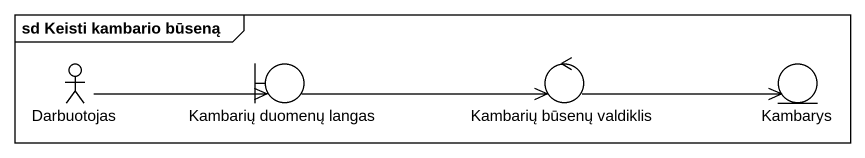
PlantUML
@startuml
mainframe sd Keisti kambario būseną
actor Darbuotojas
boundary "Kambarių duomenų langas" as Kambarių_duomenų_langas
control "Kambarių būsenų valdiklis" as Kambarių_būsenų_valdiklis
entity Kambarys
Darbuotojas -right-> Kambarių_duomenų_langas
Kambarių_duomenų_langas -right-> Kambarių_būsenų_valdiklis
Kambarių_būsenų_valdiklis -right-> Kambarys
@enduml
